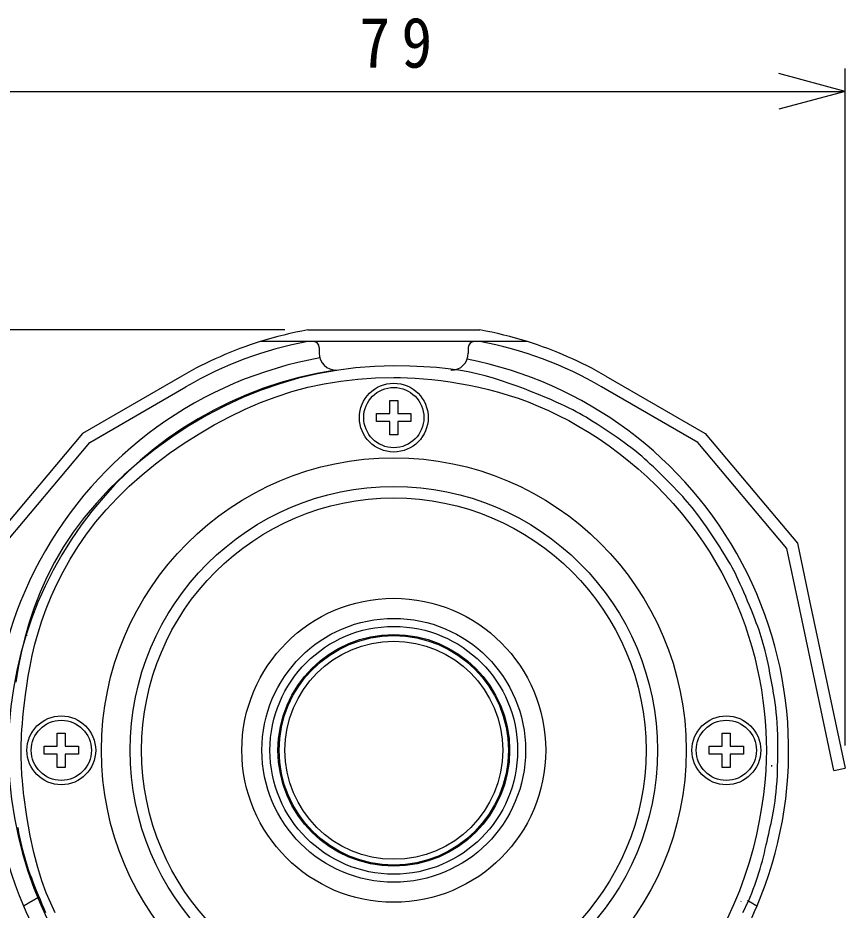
# Model space of a CAD drawing. Units: millimetres on the paper. Extents: x -142 to 142, y -98 to 91.
# Drawn here: x -92.11 to -56.03, y -4.91 to 33.98 of the extents above; entities that cross this region are included whole.
import ezdxf

# ---------------------------------------------------------------- set-up
doc = ezdxf.new("R2010")
doc.units = ezdxf.units.MM
doc.layers.add('0-0_0', color=4, linetype='Continuous')
doc.styles.add('ＭＳ ゴシック', font='')
doc.styles.get('ＭＳ ゴシック').set_extended_font_data('MS Gothic')

msp = doc.modelspace()

# ---------------------------------------------------------------- linework, layer by layer
at = {"layer": '0-0_0'}
for p, q in [((-56.035, 30.773), (-58.933, 31.55)), ((-56.035, 2.273), (-56.035, 31.773)), ((-95.4, 30.773), (-56.035, 30.773)), ((-56.035, 30.773), (-58.933, 29.997)), ((-80.468, 20.379), (-109.882, 20.379)), ((-79.468, 20.379), (-71.968, 20.379)), ((-79.468, 19.871), (-81.542, 19.871)), ((-69.893, 19.871), (-81.542, 19.871)), ((-69.893, 19.871), (-71.968, 19.871)), ((-78.968, 19.621), (-78.968, 19.371)), ((-72.468, 19.621), (-72.468, 19.371)), ((-84.968, 18.369), (-89.298, 15.869)), ((-78.218, 18.621), (-78.207, 18.621)), ((-73.218, 18.621), (-73.226, 18.621)), ((-66.468, 18.369), (-62.137, 15.869)), ((-88.971, 15.479), (-84.78, 17.899)), ((-62.464, 15.479), (-66.655, 17.899)), ((-75.893, 17.309), (-75.543, 17.309)), ((-75.893, 16.734), (-75.893, 17.309)), ((-75.543, 17.309), (-75.543, 16.734)), ((-76.468, 16.734), (-75.893, 16.734)), ((-76.468, 16.384), (-76.468, 16.734)), ((-75.543, 16.734), (-74.968, 16.734)), ((-74.968, 16.734), (-74.968, 16.384)), ((-75.893, 16.384), (-76.468, 16.384)), ((-75.893, 15.809), (-75.893, 16.384)), ((-75.543, 16.384), (-75.543, 15.809)), ((-74.968, 16.384), (-75.543, 16.384)), ((-89.298, 15.869), (-93.315, 11.081)), ((-75.543, 15.809), (-75.893, 15.809)), ((-62.137, 15.869), (-58.12, 11.081)), ((-92.852, 10.855), (-88.971, 15.479)), ((-58.12, 11.081), (-57.588, 8.575)), ((-57.588, 8.575), (-56.035, 1.273)), ((-56.525, 1.172), (-58.077, 8.474)), ((-90.393, 2.809), (-90.043, 2.809)), ((-90.393, 2.234), (-90.393, 2.809)), ((-90.043, 2.809), (-90.043, 2.234)), ((-61.393, 2.809), (-61.043, 2.809)), ((-61.393, 2.234), (-61.393, 2.809)), ((-61.043, 2.809), (-61.043, 2.234)), ((-90.968, 2.234), (-90.393, 2.234)), ((-90.968, 1.884), (-90.968, 2.234)), ((-90.043, 2.234), (-89.468, 2.234)), ((-89.468, 2.234), (-89.468, 1.884)), ((-61.968, 2.234), (-61.393, 2.234)), ((-61.968, 1.884), (-61.968, 2.234)), ((-61.043, 2.234), (-60.468, 2.234)), ((-60.468, 2.234), (-60.468, 1.884)), ((-90.393, 1.884), (-90.968, 1.884)), ((-90.393, 1.309), (-90.393, 1.884)), ((-90.043, 1.884), (-90.043, 1.309)), ((-89.468, 1.884), (-90.043, 1.884)), ((-61.393, 1.884), (-61.968, 1.884)), ((-61.393, 1.309), (-61.393, 1.884)), ((-61.043, 1.884), (-61.043, 1.309)), ((-60.468, 1.884), (-61.043, 1.884)), ((-90.043, 1.309), (-90.393, 1.309)), ((-61.043, 1.309), (-61.393, 1.309)), ((-56.525, 1.172), (-56.035, 1.273)), ((-59.155, -0.441), (-59.155, -0.435))]:
    msp.add_line(p, q, dxfattribs=at)
for points in [[(-75.718, 18.809), (-76.553, 18.787), (-77.386, 18.724), (-78.217, 18.617), (-79.045, 18.467), (-79.869, 18.274), (-80.686, 18.037), (-81.498, 17.756), (-82.301, 17.431), (-83.096, 17.061), (-83.88, 16.648), (-84.65, 16.193), (-85.4, 15.702), (-86.126, 15.178), (-86.822, 14.625), (-87.485, 14.047), (-88.109, 13.448), (-88.689, 12.832), (-89.22, 12.202), (-89.7, 11.563), (-90.129, 10.916), (-90.511, 10.263), (-90.848, 9.605), (-91.144, 8.945), (-91.4, 8.284), (-91.621, 7.624), (-91.81, 6.966), (-91.968, 6.311), (-92.099, 5.664), (-92.206, 5.034)], [(-65.261, 15.163), (-65.387, 15.26), (-65.52, 15.359), (-65.663, 15.463), (-65.817, 15.572), (-65.981, 15.686), (-66.151, 15.804), (-66.326, 15.922), (-66.503, 16.041), (-66.68, 16.157), (-66.853, 16.27), (-67.021, 16.378), (-67.181, 16.479), (-67.332, 16.571), (-67.476, 16.657), (-67.618, 16.738), (-67.761, 16.817), (-67.909, 16.895), (-68.067, 16.974), (-68.239, 17.056), (-68.428, 17.143), (-68.639, 17.238), (-68.874, 17.341), (-69.132, 17.451), (-69.411, 17.566), (-69.707, 17.686), (-70.02, 17.807), (-70.345, 17.927), (-70.681, 18.046), (-71.025, 18.162), (-71.374, 18.271), (-71.729, 18.374), (-72.095, 18.468), (-72.482, 18.552), (-72.898, 18.627), (-73.351, 18.689), (-73.851, 18.74), (-74.407, 18.778), (-75.026, 18.801), (-75.718, 18.809)], [(-80.158, 17.691), (-79.462, 17.878), (-78.753, 18.032), (-78.027, 18.151), (-77.282, 18.237), (-76.513, 18.289), (-75.718, 18.308)], [(-75.718, 18.308), (-75.433, 18.305), (-75.122, 18.295), (-74.786, 18.277), (-74.429, 18.251), (-74.054, 18.216), (-73.664, 18.171), (-73.262, 18.117), (-72.85, 18.051), (-72.432, 17.975), (-72.01, 17.886), (-71.586, 17.785), (-71.157, 17.671), (-70.727, 17.542), (-70.293, 17.399), (-69.857, 17.239), (-69.419, 17.063), (-68.978, 16.869), (-68.536, 16.657), (-68.092, 16.427), (-67.648, 16.178), (-67.205, 15.911), (-66.765, 15.627), (-66.33, 15.326), (-65.901, 15.01), (-65.479, 14.678), (-65.066, 14.332), (-64.665, 13.971), (-64.275, 13.597), (-63.898, 13.211), (-63.535, 12.814), (-63.186, 12.406), (-62.851, 11.989), (-62.531, 11.563), (-62.228, 11.131), (-61.94, 10.692), (-61.67, 10.247), (-61.416, 9.798), (-61.18, 9.346), (-60.961, 8.889)], [(-91.968, 2.059), (-91.967, 2.202), (-91.963, 2.361), (-91.957, 2.54), (-91.947, 2.739), (-91.933, 2.961), (-91.915, 3.208), (-91.89, 3.481), (-91.86, 3.782), (-91.824, 4.113), (-91.779, 4.476), (-91.726, 4.869), (-91.66, 5.288), (-91.58, 5.731), (-91.483, 6.196), (-91.367, 6.681), (-91.23, 7.181), (-91.068, 7.696), (-90.881, 8.221), (-90.665, 8.755), (-90.419, 9.296), (-90.143, 9.84), (-89.834, 10.387), (-89.493, 10.933), (-89.117, 11.476), (-88.706, 12.014), (-88.259, 12.545), (-87.774, 13.066), (-87.252, 13.575), (-86.695, 14.07), (-86.108, 14.548), (-85.496, 15.007), (-84.862, 15.444), (-84.211, 15.857), (-83.548, 16.242), (-82.876, 16.599), (-82.201, 16.923), (-81.524, 17.213), (-80.844, 17.469), (-80.158, 17.691)], [(-58.077, 8.474), (-58.583, 10.855), (-62.464, 15.479)], [(-60.824, 9.757), (-60.894, 9.895), (-60.966, 10.029), (-61.041, 10.164), (-61.121, 10.301), (-61.206, 10.444), (-61.298, 10.594), (-61.399, 10.755), (-61.506, 10.923), (-61.619, 11.096), (-61.735, 11.273), (-61.853, 11.45), (-61.972, 11.626), (-62.089, 11.796), (-62.203, 11.96), (-62.313, 12.114), (-62.416, 12.257), (-62.515, 12.391), (-62.612, 12.517), (-62.707, 12.637), (-62.804, 12.755), (-62.904, 12.873), (-63.008, 12.992), (-63.12, 13.115), (-63.24, 13.244), (-63.37, 13.382), (-63.508, 13.525), (-63.653, 13.674), (-63.802, 13.824), (-63.952, 13.974), (-64.103, 14.123), (-64.251, 14.267), (-64.395, 14.406), (-64.533, 14.535), (-64.662, 14.655), (-64.786, 14.767), (-64.905, 14.871), (-65.022, 14.971), (-65.14, 15.068), (-65.261, 15.163)], [(-58.97, 2.059), (-58.971, 2.405), (-58.977, 2.715), (-58.987, 2.996), (-59, 3.251), (-59.017, 3.487), (-59.037, 3.708), (-59.061, 3.919), (-59.089, 4.127), (-59.12, 4.335), (-59.154, 4.549), (-59.191, 4.766), (-59.23, 4.986), (-59.271, 5.205), (-59.313, 5.421), (-59.356, 5.633), (-59.399, 5.838), (-59.442, 6.034), (-59.484, 6.218), (-59.525, 6.39), (-59.565, 6.551), (-59.606, 6.704), (-59.649, 6.852), (-59.693, 6.998), (-59.74, 7.144), (-59.792, 7.294), (-59.848, 7.451), (-59.909, 7.616), (-59.977, 7.793), (-60.049, 7.979), (-60.126, 8.171), (-60.206, 8.367), (-60.288, 8.564), (-60.37, 8.759), (-60.452, 8.949), (-60.532, 9.132), (-60.609, 9.305), (-60.683, 9.465), (-60.754, 9.615), (-60.824, 9.757)], [(-60.961, 8.889), (-60.758, 8.43), (-60.572, 7.968), (-60.401, 7.504), (-60.246, 7.038), (-60.106, 6.57), (-59.98, 6.101), (-59.87, 5.631), (-59.773, 5.163), (-59.69, 4.697), (-59.621, 4.236), (-59.566, 3.781), (-59.523, 3.334), (-59.492, 2.897), (-59.474, 2.471), (-59.468, 2.059)], [(-91.963, 1.653), (-91.965, 1.788), (-91.967, 1.924), (-91.968, 2.059)], [(-59.468, 2.059), (-59.476, 1.632), (-59.5, 1.165), (-59.542, 0.662), (-59.602, 0.129), (-59.681, -0.43), (-59.782, -1.01), (-59.905, -1.606), (-60.052, -2.214), (-60.223, -2.828), (-60.421, -3.445), (-60.645, -4.061), (-60.898, -4.677), (-61.182, -5.29)], [(-59.403, -1.736), (-59.367, -1.58), (-59.333, -1.427), (-59.3, -1.277), (-59.267, -1.127), (-59.236, -0.977), (-59.206, -0.824), (-59.177, -0.667), (-59.148, -0.505), (-59.121, -0.337), (-59.094, -0.16), (-59.069, 0.03), (-59.046, 0.236), (-59.025, 0.462), (-59.006, 0.714), (-58.991, 0.996), (-58.979, 1.311), (-58.972, 1.664), (-58.97, 2.059)], [(-90.48, -5.024), (-90.681, -4.608), (-90.877, -4.147), (-91.066, -3.632), (-91.247, -3.053), (-91.418, -2.4), (-91.576, -1.663), (-91.721, -0.832), (-91.85, 0.103), (-91.859, 0.185), (-91.869, 0.268), (-91.877, 0.35), (-91.886, 0.432), (-91.894, 0.514), (-91.902, 0.597), (-91.909, 0.679), (-91.916, 0.761), (-91.922, 0.844), (-91.932, 0.979), (-91.94, 1.113), (-91.947, 1.248), (-91.954, 1.383), (-91.959, 1.518), (-91.963, 1.653)], [(-92.12, -1.306), (-92.077, -1.518), (-92.034, -1.723), (-91.99, -1.918), (-91.948, -2.103), (-91.907, -2.275), (-91.867, -2.436), (-91.826, -2.589), (-91.783, -2.737), (-91.739, -2.883), (-91.692, -3.03), (-91.641, -3.18), (-91.585, -3.336), (-91.524, -3.502), (-91.456, -3.678), (-91.384, -3.864), (-91.307, -4.056), (-91.228, -4.252), (-91.146, -4.449), (-91.064, -4.644), (-90.983, -4.834), (-90.903, -5.017)], [(-60.493, -5.017), (-60.411, -4.85), (-60.331, -4.682), (-60.255, -4.512), (-60.181, -4.34), (-60.11, -4.167), (-60.042, -3.994), (-59.977, -3.819), (-59.914, -3.643), (-59.855, -3.466), (-59.799, -3.288), (-59.745, -3.11), (-59.695, -2.932), (-59.647, -2.754), (-59.601, -2.578), (-59.558, -2.403), (-59.517, -2.231), (-59.477, -2.062), (-59.439, -1.897), (-59.403, -1.736)], [(-91.87, -4.723), (-91.87, -4.723), (-91.869, -4.723), (-91.867, -4.722), (-91.865, -4.72), (-91.862, -4.719), (-91.859, -4.717), (-91.855, -4.715), (-91.85, -4.712), (-91.846, -4.709), (-91.841, -4.706), (-91.835, -4.703), (-91.829, -4.7), (-91.823, -4.696), (-91.817, -4.693), (-91.81, -4.689), (-91.804, -4.685), (-91.797, -4.681), (-91.791, -4.678), (-91.785, -4.674), (-91.778, -4.67), (-91.772, -4.667), (-91.765, -4.663), (-91.758, -4.659), (-91.751, -4.655), (-91.743, -4.65), (-91.735, -4.645), (-91.726, -4.64), (-91.716, -4.635), (-91.706, -4.629), (-91.695, -4.622), (-91.684, -4.616), (-91.673, -4.609), (-91.661, -4.603), (-91.65, -4.596), (-91.639, -4.59), (-91.628, -4.583), (-91.617, -4.577), (-91.607, -4.571), (-91.597, -4.565)], [(-91.597, -4.565), (-91.587, -4.56), (-91.577, -4.554), (-91.567, -4.548), (-91.557, -4.542), (-91.546, -4.537), (-91.536, -4.53), (-91.525, -4.524), (-91.514, -4.518), (-91.502, -4.511), (-91.491, -4.504), (-91.479, -4.498), (-91.468, -4.491), (-91.457, -4.485), (-91.446, -4.478), (-91.436, -4.472), (-91.426, -4.467), (-91.416, -4.461), (-91.407, -4.456), (-91.397, -4.45), (-91.387, -4.445), (-91.377, -4.439), (-91.365, -4.432), (-91.352, -4.424), (-91.338, -4.416)], [(-91.338, -4.416), (-91.327, -4.41), (-91.317, -4.404), (-91.307, -4.398), (-91.296, -4.392), (-91.286, -4.386), (-91.275, -4.38), (-91.265, -4.374), (-91.254, -4.368), (-91.244, -4.362)], [(-60.295, -4.482), (-60.294, -4.483), (-60.292, -4.483), (-60.291, -4.484), (-60.289, -4.485), (-60.287, -4.487), (-60.284, -4.488), (-60.281, -4.49), (-60.277, -4.492), (-60.273, -4.495), (-60.268, -4.498), (-60.262, -4.501), (-60.255, -4.505), (-60.248, -4.509), (-60.24, -4.514), (-60.231, -4.519), (-60.223, -4.523), (-60.214, -4.529), (-60.205, -4.534), (-60.196, -4.539), (-60.187, -4.544), (-60.178, -4.549), (-60.169, -4.555), (-60.16, -4.56), (-60.15, -4.566), (-60.14, -4.571), (-60.13, -4.577), (-60.119, -4.583), (-60.108, -4.59), (-60.097, -4.596), (-60.085, -4.603), (-60.074, -4.609), (-60.063, -4.616), (-60.052, -4.622), (-60.041, -4.629), (-60.03, -4.635), (-60.021, -4.64), (-60.012, -4.645), (-60.003, -4.65), (-59.996, -4.655)], [(-59.996, -4.655), (-59.988, -4.659), (-59.982, -4.663), (-59.975, -4.667), (-59.968, -4.67), (-59.962, -4.674), (-59.956, -4.678), (-59.949, -4.681), (-59.943, -4.685), (-59.936, -4.689), (-59.93, -4.693), (-59.924, -4.696), (-59.918, -4.7), (-59.912, -4.703), (-59.906, -4.706), (-59.901, -4.709), (-59.896, -4.712), (-59.892, -4.715), (-59.888, -4.717), (-59.885, -4.719), (-59.882, -4.72), (-59.88, -4.722), (-59.878, -4.723), (-59.877, -4.723), (-59.877, -4.723)]]:
    msp.add_lwpolyline(points, dxfattribs=at)
for centre, radius in [((-75.718, 16.559), 1.5), ((-75.718, 16.559), 1.312), ((-75.718, 2.059), 12.75), ((-75.718, 2.059), 11.5), ((-75.718, 2.059), 11), ((-75.718, 2.059), 6.625), ((-75.718, 2.059), 5.75), ((-75.718, 2.059), 5.4), ((-75.718, 2.059), 5.05), ((-75.718, 2.059), 5), ((-75.718, 2.059), 4.75), ((-90.218, 2.059), 1.5), ((-61.218, 2.059), 1.5), ((-90.218, 2.059), 1.312), ((-61.218, 2.059), 1.312)]:
    msp.add_circle(centre, radius, dxfattribs=at)
for centre, radius, start, end in [((-76.468, 3.646), 17, 100.1642, 107.3673), ((-74.968, 3.646), 17, 72.6327, 79.8358), ((-76.468, 3.646), 17, 107.3673, 120), ((-76.468, 3.646), 16.5, 100.4757, 120.2512), ((-79.218, 19.621), 0.25, 0, 90), ((-72.218, 19.621), 0.25, 90, 180), ((-74.968, 3.646), 16.5, 59.7488, 79.5243), ((-74.968, 3.646), 17, 60, 72.6327), ((-75.873, 2.059), 17.375, 100.1579, 202.975), ((-78.218, 19.371), 0.75, 180, 270), ((-73.218, 19.371), 0.75, 270, 0), ((-75.873, 2.059), 17.375, 337.025, 78.8585), ((-75.773, 2.059), 16.75, 98.5491, 270.4941), ((-93.256, 39.67), 25, 300.112, 300.1303), ((-58.179, 39.67), 25, 239.8697, 239.8792), ((-93.256, 39.67), 25, 289.8697, 289.8738), ((-58.179, 39.67), 25, 250.1279, 250.1303), ((-37.879, 19.703), 25.25, 199.9105, 199.9117), ((-113.556, 19.703), 25.25, 329.9105, 329.9427), ((-75.718, 2.059), 16.5, 357.5556, 357.7672), ((-113.556, -15.586), 25.25, 30.0759, 30.0895), ((-37.879, -15.586), 25.25, 154.0069, 154.0205), ((-75.873, 2.059), 17.375, 202.975, 217.025), ((-75.873, 2.059), 17.375, 322.975, 337.025)]:
    msp.add_arc(centre, radius, start, end, dxfattribs=at)

# ---------------------------------------------------------------- texts
at = {"layer": '0-0_0', "insert": (-77.218, 31.773), "char_height": 2.199, "attachment_point": 7, "style": 'ＭＳ ゴシック'}
msp.add_mtext('\\T1.36;\\W0.9;79', dxfattribs=at)

doc.saveas('drawing.dxf')
